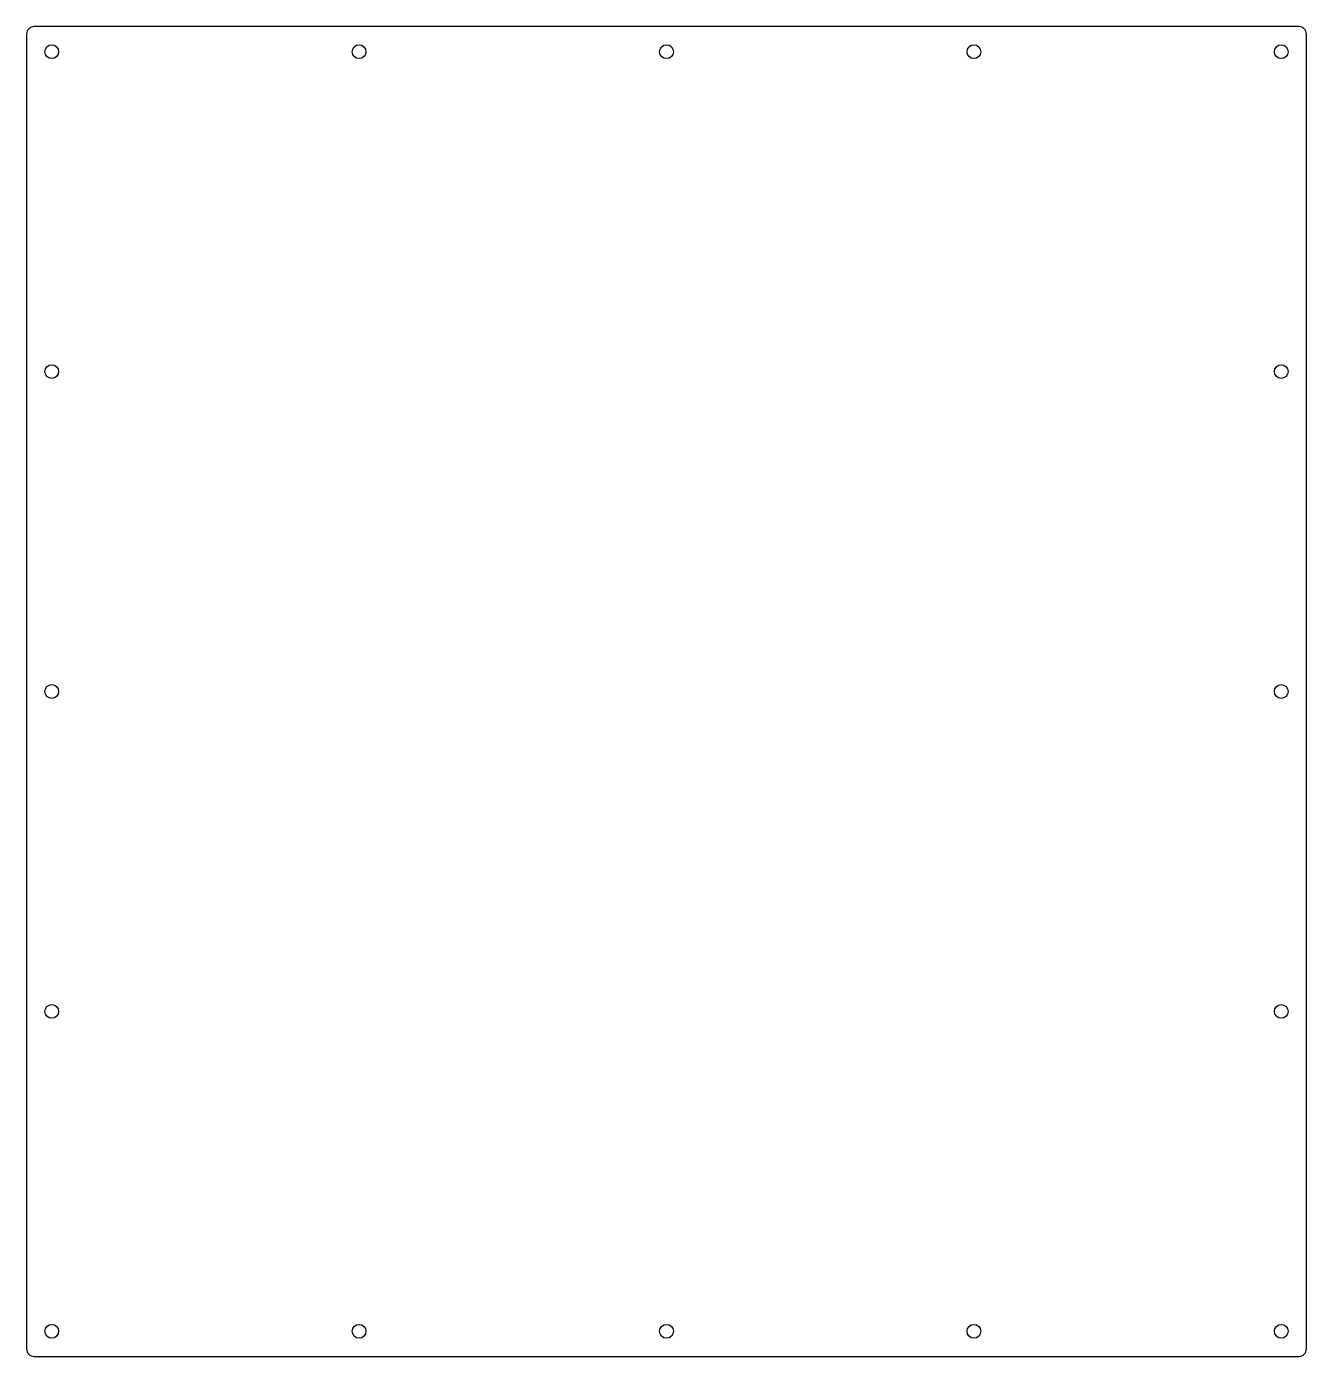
# Model space of a CAD drawing. Header units: millimetres. Extents: x -255 to 255, y -265 to 265.
import ezdxf

# ---------------------------------------------------------------- set-up
doc = ezdxf.new("R2010")
doc.units = ezdxf.units.MM
doc.layers.get('0').update_dxf_attribs({"linetype": 'CONTINUOUS'})

msp = doc.modelspace()

# ---------------------------------------------------------------- linework, layer by layer
msp.add_lwpolyline([(-252, -265), (252, -265, 0.414214), (255, -262), (255, 262, 0.414214), (252, 265), (-252, 265, 0.414214), (-255, 262), (-255, -262, 0.414214)], format="xyb", close=True)
for centre in [(-245, 255), (-122.5, 255), (0, 255), (122.5, 255), (245, 255), (-245, 127.5), (245, 127.5), (-245, 0), (245, 0), (-245, -127.5), (245, -127.5), (-245, -255), (-122.5, -255), (0, -255), (122.5, -255), (245, -255)]:
    msp.add_circle(centre, 2.75)

doc.saveas('drawing.dxf')
